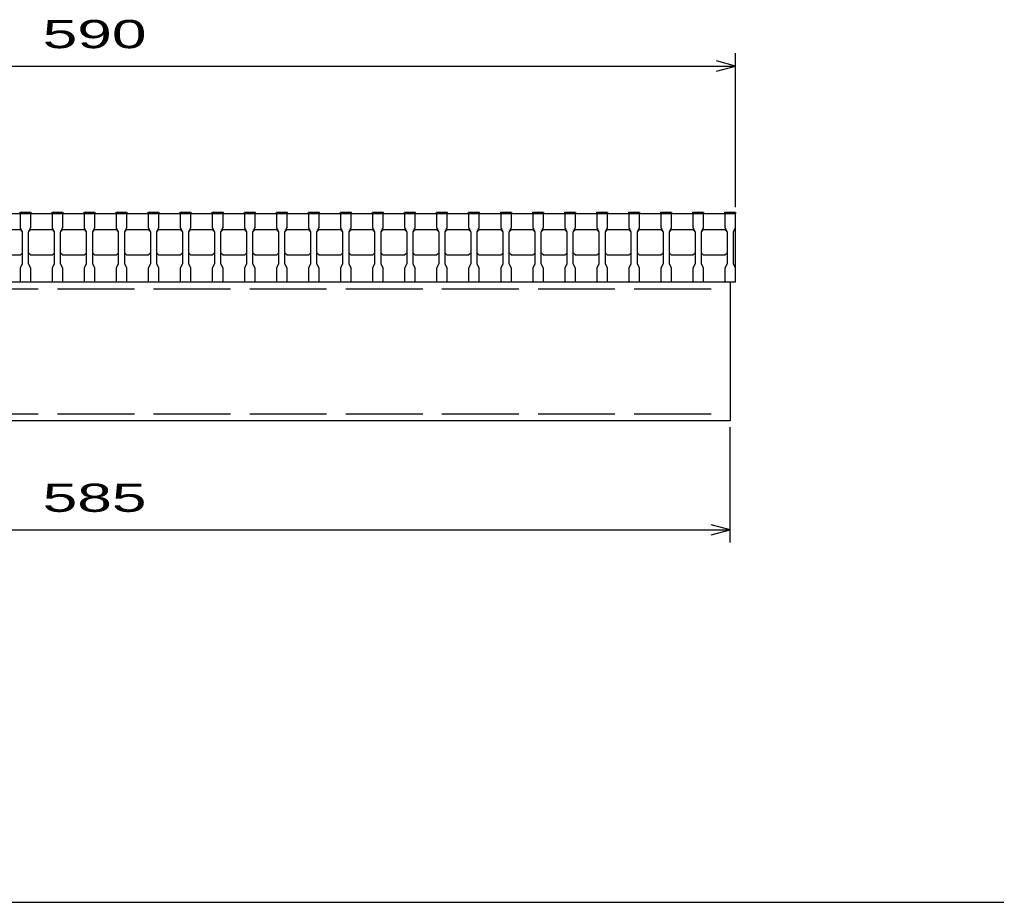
# Model space of a CAD drawing. Units: millimetres, scale not verified. Extents: x -1092 to 1039, y -770 to 632.
# Drawn here: x -593.2 to -135.9, y -687.9 to -274.7 of the extents above; entities that cross this region are included whole.
import ezdxf
from ezdxf.enums import TextEntityAlignment as Align

# ---------------------------------------------------------------- set-up
doc = ezdxf.new("R2010")
doc.units = ezdxf.units.MM
doc.header["$LTSCALE"] = 6
doc.linetypes.add('DASHED', pattern=[7.5, 6, -1.5])
for name, color, linetype, lineweight in [('0_2', 150, 'Continuous', 25), ('16', 3, 'Continuous', 25), ('22', 4, 'Continuous', 25)]:
    doc.layers.add(name, color=color, linetype=linetype, lineweight=lineweight)
doc.styles.add('ベクトル', font='')
doc.styles.get('ベクトル').set_extended_font_data('ベクトル')

msp = doc.modelspace()

# ---------------------------------------------------------------- linework, layer by layer
at = {"layer": '0_2'}
msp.add_line((1038.6, -687.9), (-1037.4, -687.9), dxfattribs=at)
at = {"layer": '16'}
for p, q in [((-848, -365.5), (-258, -365.5)), ((-593, -365.5), (-593, -364.8)), ((-593, -364.8), (-588, -364.8)), ((-593, -365.5), (-593, -372)), ((-588, -365.5), (-593, -365.5)), ((-588, -364.8), (-588, -365.5)), ((-588, -372), (-588, -365.5)), ((-578, -365.5), (-578, -364.8)), ((-578, -364.8), (-573, -364.8)), ((-578, -365.5), (-578, -372)), ((-573, -365.5), (-578, -365.5)), ((-573, -364.8), (-573, -365.5)), ((-573, -372), (-573, -365.5)), ((-563, -365.5), (-563, -364.8)), ((-563, -364.8), (-558, -364.8)), ((-563, -365.5), (-563, -372)), ((-558, -365.5), (-563, -365.5)), ((-558, -364.8), (-558, -365.5)), ((-558, -372), (-558, -365.5)), ((-548, -365.5), (-548, -364.8)), ((-548, -364.8), (-543, -364.8)), ((-548, -365.5), (-548, -372)), ((-543, -365.5), (-548, -365.5)), ((-543, -364.8), (-543, -365.5)), ((-543, -372), (-543, -365.5)), ((-533, -365.5), (-533, -364.8)), ((-533, -364.8), (-528, -364.8)), ((-533, -365.5), (-533, -372)), ((-528, -365.5), (-533, -365.5)), ((-528, -364.8), (-528, -365.5)), ((-528, -372), (-528, -365.5)), ((-518, -365.5), (-518, -364.8)), ((-518, -364.8), (-513, -364.8)), ((-518, -365.5), (-518, -372)), ((-513, -365.5), (-518, -365.5)), ((-513, -364.8), (-513, -365.5)), ((-513, -372), (-513, -365.5)), ((-503, -365.5), (-503, -364.8)), ((-503, -364.8), (-498, -364.8)), ((-503, -365.5), (-503, -372)), ((-498, -365.5), (-503, -365.5)), ((-498, -364.8), (-498, -365.5)), ((-498, -372), (-498, -365.5)), ((-488, -365.5), (-488, -364.8)), ((-488, -364.8), (-483, -364.8)), ((-488, -365.5), (-488, -372)), ((-483, -365.5), (-488, -365.5)), ((-483, -364.8), (-483, -365.5)), ((-483, -372), (-483, -365.5)), ((-473, -365.5), (-473, -364.8)), ((-473, -364.8), (-468, -364.8)), ((-473, -365.5), (-473, -372)), ((-468, -365.5), (-473, -365.5)), ((-468, -364.8), (-468, -365.5)), ((-468, -372), (-468, -365.5)), ((-458, -365.5), (-458, -364.8)), ((-458, -364.8), (-453, -364.8)), ((-458, -365.5), (-458, -372)), ((-453, -365.5), (-458, -365.5)), ((-453, -364.8), (-453, -365.5)), ((-453, -372), (-453, -365.5)), ((-443, -365.5), (-443, -364.8)), ((-443, -364.8), (-438, -364.8)), ((-443, -365.5), (-443, -372)), ((-438, -365.5), (-443, -365.5)), ((-438, -364.8), (-438, -365.5)), ((-438, -372), (-438, -365.5)), ((-428, -365.5), (-428, -364.8)), ((-428, -364.8), (-423, -364.8)), ((-428, -365.5), (-428, -372)), ((-423, -365.5), (-428, -365.5)), ((-423, -364.8), (-423, -365.5)), ((-423, -372), (-423, -365.5)), ((-413, -365.5), (-413, -364.8)), ((-413, -364.8), (-408, -364.8)), ((-413, -365.5), (-413, -372)), ((-408, -365.5), (-413, -365.5)), ((-408, -364.8), (-408, -365.5)), ((-408, -372), (-408, -365.5)), ((-398, -365.5), (-398, -364.8)), ((-398, -364.8), (-393, -364.8)), ((-398, -365.5), (-398, -372)), ((-393, -365.5), (-398, -365.5)), ((-393, -364.8), (-393, -365.5)), ((-393, -372), (-393, -365.5)), ((-383, -365.5), (-383, -364.8)), ((-383, -364.8), (-378, -364.8)), ((-383, -365.5), (-383, -372)), ((-378, -365.5), (-383, -365.5)), ((-378, -364.8), (-378, -365.5)), ((-378, -372), (-378, -365.5)), ((-368, -365.5), (-368, -364.8)), ((-368, -364.8), (-363, -364.8)), ((-368, -365.5), (-368, -372)), ((-363, -365.5), (-368, -365.5)), ((-363, -364.8), (-363, -365.5)), ((-363, -372), (-363, -365.5)), ((-353, -365.5), (-353, -364.8)), ((-353, -364.8), (-348, -364.8)), ((-353, -365.5), (-353, -372)), ((-348, -365.5), (-353, -365.5)), ((-348, -364.8), (-348, -365.5)), ((-348, -372), (-348, -365.5)), ((-338, -365.5), (-338, -364.8)), ((-338, -364.8), (-333, -364.8)), ((-338, -365.5), (-338, -372)), ((-333, -365.5), (-338, -365.5)), ((-333, -364.8), (-333, -365.5)), ((-333, -372), (-333, -365.5)), ((-323, -365.5), (-323, -364.8)), ((-323, -364.8), (-318, -364.8)), ((-323, -365.5), (-323, -372)), ((-318, -365.5), (-323, -365.5)), ((-318, -364.8), (-318, -365.5)), ((-318, -372), (-318, -365.5)), ((-308, -365.5), (-308, -364.8)), ((-308, -364.8), (-303, -364.8)), ((-308, -365.5), (-308, -372)), ((-303, -365.5), (-308, -365.5)), ((-303, -364.8), (-303, -365.5)), ((-303, -372), (-303, -365.5)), ((-293, -365.5), (-293, -364.8)), ((-293, -364.8), (-288, -364.8)), ((-293, -365.5), (-293, -372)), ((-288, -365.5), (-293, -365.5)), ((-288, -364.8), (-288, -365.5)), ((-288, -372), (-288, -365.5)), ((-278, -365.5), (-278, -364.8)), ((-278, -364.8), (-273, -364.8)), ((-278, -365.5), (-278, -372)), ((-273, -365.5), (-278, -365.5)), ((-273, -364.8), (-273, -365.5)), ((-273, -372), (-273, -365.5)), ((-263, -365.5), (-263, -364.8)), ((-263, -364.8), (-258, -364.8)), ((-263, -365.5), (-263, -372)), ((-258, -365.5), (-263, -365.5)), ((-258, -364.8), (-258, -365.5)), ((-258, -372), (-258, -365.5)), ((-258, -397.5), (-258, -365.5)), ((-603, -373), (-593, -373)), ((-593, -372), (-592, -374)), ((-593, -373), (-592, -374)), ((-592, -374), (-592, -389)), ((-589, -374), (-588, -372)), ((-589, -374), (-588, -373)), ((-589, -389), (-589, -374)), ((-588, -373), (-578, -373)), ((-578, -372), (-577, -374)), ((-578, -373), (-577, -374)), ((-577, -374), (-577, -389)), ((-574, -374), (-573, -372)), ((-574, -374), (-573, -373)), ((-574, -389), (-574, -374)), ((-573, -373), (-563, -373)), ((-563, -372), (-562, -374)), ((-563, -373), (-562, -374)), ((-562, -374), (-562, -389)), ((-559, -374), (-558, -372)), ((-559, -374), (-558, -373)), ((-559, -389), (-559, -374)), ((-558, -373), (-548, -373)), ((-548, -372), (-547, -374)), ((-548, -373), (-547, -374)), ((-547, -374), (-547, -389)), ((-544, -374), (-543, -372)), ((-544, -374), (-543, -373)), ((-544, -389), (-544, -374)), ((-543, -373), (-533, -373)), ((-533, -372), (-532, -374)), ((-533, -373), (-532, -374)), ((-532, -374), (-532, -389)), ((-529, -374), (-528, -372)), ((-529, -374), (-528, -373)), ((-529, -389), (-529, -374)), ((-528, -373), (-518, -373)), ((-518, -372), (-517, -374)), ((-518, -373), (-517, -374)), ((-517, -374), (-517, -389)), ((-514, -374), (-513, -372)), ((-514, -374), (-513, -373)), ((-514, -389), (-514, -374)), ((-513, -373), (-503, -373)), ((-503, -372), (-502, -374)), ((-503, -373), (-502, -374)), ((-502, -374), (-502, -389)), ((-499, -374), (-498, -372)), ((-499, -374), (-498, -373)), ((-499, -389), (-499, -374)), ((-498, -373), (-488, -373)), ((-488, -372), (-487, -374)), ((-488, -373), (-487, -374)), ((-487, -374), (-487, -389)), ((-484, -374), (-483, -372)), ((-484, -374), (-483, -373)), ((-484, -389), (-484, -374)), ((-483, -373), (-473, -373)), ((-473, -372), (-472, -374)), ((-473, -373), (-472, -374)), ((-472, -374), (-472, -389)), ((-469, -374), (-468, -372)), ((-469, -374), (-468, -373)), ((-469, -389), (-469, -374)), ((-468, -373), (-458, -373)), ((-458, -372), (-457, -374)), ((-458, -373), (-457, -374)), ((-457, -374), (-457, -389)), ((-454, -374), (-453, -372)), ((-454, -374), (-453, -373)), ((-454, -389), (-454, -374)), ((-453, -373), (-443, -373)), ((-443, -372), (-442, -374)), ((-443, -373), (-442, -374)), ((-442, -374), (-442, -389)), ((-439, -374), (-438, -372)), ((-439, -374), (-438, -373)), ((-439, -389), (-439, -374)), ((-438, -373), (-428, -373)), ((-428, -372), (-427, -374)), ((-428, -373), (-427, -374)), ((-427, -374), (-427, -389)), ((-424, -374), (-423, -372)), ((-424, -374), (-423, -373)), ((-424, -389), (-424, -374)), ((-423, -373), (-413, -373)), ((-413, -372), (-412, -374)), ((-413, -373), (-412, -374)), ((-412, -374), (-412, -389)), ((-409, -374), (-408, -372)), ((-409, -374), (-408, -373)), ((-409, -389), (-409, -374)), ((-408, -373), (-398, -373)), ((-398, -372), (-397, -374)), ((-398, -373), (-397, -374)), ((-397, -374), (-397, -389)), ((-394, -374), (-393, -372)), ((-394, -374), (-393, -373)), ((-394, -389), (-394, -374)), ((-393, -373), (-383, -373)), ((-383, -372), (-382, -374)), ((-383, -373), (-382, -374)), ((-382, -374), (-382, -389)), ((-379, -374), (-378, -372)), ((-379, -374), (-378, -373)), ((-379, -389), (-379, -374)), ((-378, -373), (-368, -373)), ((-368, -372), (-367, -374)), ((-368, -373), (-367, -374)), ((-367, -374), (-367, -389)), ((-364, -374), (-363, -372)), ((-364, -374), (-363, -373)), ((-364, -389), (-364, -374)), ((-363, -373), (-353, -373)), ((-353, -372), (-352, -374)), ((-353, -373), (-352, -374)), ((-352, -374), (-352, -389)), ((-349, -374), (-348, -372)), ((-349, -374), (-348, -373)), ((-349, -389), (-349, -374)), ((-348, -373), (-338, -373)), ((-338, -372), (-337, -374)), ((-338, -373), (-337, -374)), ((-337, -374), (-337, -389)), ((-334, -374), (-333, -372)), ((-334, -374), (-333, -373)), ((-334, -389), (-334, -374)), ((-333, -373), (-323, -373)), ((-323, -372), (-322, -374)), ((-323, -373), (-322, -374)), ((-322, -374), (-322, -389)), ((-319, -374), (-318, -372)), ((-319, -374), (-318, -373)), ((-319, -389), (-319, -374)), ((-318, -373), (-308, -373)), ((-308, -372), (-307, -374)), ((-308, -373), (-307, -374)), ((-307, -374), (-307, -389)), ((-304, -374), (-303, -372)), ((-304, -374), (-303, -373)), ((-304, -389), (-304, -374)), ((-303, -373), (-293, -373)), ((-293, -372), (-292, -374)), ((-293, -373), (-292, -374)), ((-292, -374), (-292, -389)), ((-289, -374), (-288, -372)), ((-289, -374), (-288, -373)), ((-289, -389), (-289, -374)), ((-288, -373), (-278, -373)), ((-278, -372), (-277, -374)), ((-278, -373), (-277, -374)), ((-277, -374), (-277, -389)), ((-274, -374), (-273, -372)), ((-274, -374), (-273, -373)), ((-274, -389), (-274, -374)), ((-273, -373), (-263, -373)), ((-263, -372), (-262, -374)), ((-263, -373), (-262, -374)), ((-262, -374), (-262, -389)), ((-259, -374), (-258, -372)), ((-259, -389), (-259, -374)), ((-592, -384), (-593, -385)), ((-588, -385), (-589, -384)), ((-577, -384), (-578, -385)), ((-573, -385), (-574, -384)), ((-562, -384), (-563, -385)), ((-558, -385), (-559, -384)), ((-547, -384), (-548, -385)), ((-543, -385), (-544, -384)), ((-532, -384), (-533, -385)), ((-528, -385), (-529, -384)), ((-517, -384), (-518, -385)), ((-513, -385), (-514, -384)), ((-502, -384), (-503, -385)), ((-498, -385), (-499, -384)), ((-487, -384), (-488, -385)), ((-483, -385), (-484, -384)), ((-472, -384), (-473, -385)), ((-468, -385), (-469, -384)), ((-457, -384), (-458, -385)), ((-453, -385), (-454, -384)), ((-442, -384), (-443, -385)), ((-438, -385), (-439, -384)), ((-427, -384), (-428, -385)), ((-423, -385), (-424, -384)), ((-412, -384), (-413, -385)), ((-408, -385), (-409, -384)), ((-397, -384), (-398, -385)), ((-393, -385), (-394, -384)), ((-382, -384), (-383, -385)), ((-378, -385), (-379, -384)), ((-367, -384), (-368, -385)), ((-363, -385), (-364, -384)), ((-352, -384), (-353, -385)), ((-348, -385), (-349, -384)), ((-337, -384), (-338, -385)), ((-333, -385), (-334, -384)), ((-322, -384), (-323, -385)), ((-318, -385), (-319, -384)), ((-307, -384), (-308, -385)), ((-303, -385), (-304, -384)), ((-292, -384), (-293, -385)), ((-288, -385), (-289, -384)), ((-277, -384), (-278, -385)), ((-273, -385), (-274, -384)), ((-262, -384), (-263, -385)), ((-593, -385), (-603, -385)), ((-578, -385), (-588, -385)), ((-563, -385), (-573, -385)), ((-548, -385), (-558, -385)), ((-533, -385), (-543, -385)), ((-518, -385), (-528, -385)), ((-503, -385), (-513, -385)), ((-488, -385), (-498, -385)), ((-473, -385), (-483, -385)), ((-458, -385), (-468, -385)), ((-443, -385), (-453, -385)), ((-428, -385), (-438, -385)), ((-413, -385), (-423, -385)), ((-398, -385), (-408, -385)), ((-383, -385), (-393, -385)), ((-368, -385), (-378, -385)), ((-353, -385), (-363, -385)), ((-338, -385), (-348, -385)), ((-323, -385), (-333, -385)), ((-308, -385), (-318, -385)), ((-293, -385), (-303, -385)), ((-278, -385), (-288, -385)), ((-263, -385), (-273, -385)), ((-592, -389), (-593, -391)), ((-593, -391), (-593, -397.5)), ((-588, -391), (-589, -389)), ((-588, -397.5), (-588, -391)), ((-577, -389), (-578, -391)), ((-578, -391), (-578, -397.5)), ((-573, -391), (-574, -389)), ((-573, -397.5), (-573, -391)), ((-562, -389), (-563, -391)), ((-563, -391), (-563, -397.5)), ((-558, -391), (-559, -389)), ((-558, -397.5), (-558, -391)), ((-547, -389), (-548, -391)), ((-548, -391), (-548, -397.5)), ((-543, -391), (-544, -389)), ((-543, -397.5), (-543, -391)), ((-532, -389), (-533, -391)), ((-533, -391), (-533, -397.5)), ((-528, -391), (-529, -389)), ((-528, -397.5), (-528, -391)), ((-517, -389), (-518, -391)), ((-518, -391), (-518, -397.5)), ((-513, -391), (-514, -389)), ((-513, -397.5), (-513, -391)), ((-502, -389), (-503, -391)), ((-503, -391), (-503, -397.5)), ((-498, -391), (-499, -389)), ((-498, -397.5), (-498, -391)), ((-487, -389), (-488, -391)), ((-488, -391), (-488, -397.5)), ((-483, -391), (-484, -389)), ((-483, -397.5), (-483, -391)), ((-472, -389), (-473, -391)), ((-473, -391), (-473, -397.5)), ((-468, -391), (-469, -389)), ((-468, -397.5), (-468, -391)), ((-457, -389), (-458, -391)), ((-458, -391), (-458, -397.5)), ((-453, -391), (-454, -389)), ((-453, -397.5), (-453, -391)), ((-442, -389), (-443, -391)), ((-443, -391), (-443, -397.5)), ((-438, -391), (-439, -389)), ((-438, -397.5), (-438, -391)), ((-427, -389), (-428, -391)), ((-428, -391), (-428, -397.5)), ((-423, -391), (-424, -389)), ((-423, -397.5), (-423, -391)), ((-412, -389), (-413, -391)), ((-413, -391), (-413, -397.5)), ((-408, -391), (-409, -389)), ((-408, -397.5), (-408, -391)), ((-397, -389), (-398, -391)), ((-398, -391), (-398, -397.5)), ((-393, -391), (-394, -389)), ((-393, -397.5), (-393, -391)), ((-382, -389), (-383, -391)), ((-383, -391), (-383, -397.5)), ((-378, -391), (-379, -389)), ((-378, -397.5), (-378, -391)), ((-367, -389), (-368, -391)), ((-368, -391), (-368, -397.5)), ((-363, -391), (-364, -389)), ((-363, -397.5), (-363, -391)), ((-352, -389), (-353, -391)), ((-353, -391), (-353, -397.5)), ((-348, -391), (-349, -389)), ((-348, -397.5), (-348, -391)), ((-337, -389), (-338, -391)), ((-338, -391), (-338, -397.5)), ((-333, -391), (-334, -389)), ((-333, -397.5), (-333, -391)), ((-322, -389), (-323, -391)), ((-323, -391), (-323, -397.5)), ((-318, -391), (-319, -389)), ((-318, -397.5), (-318, -391)), ((-307, -389), (-308, -391)), ((-308, -391), (-308, -397.5)), ((-303, -391), (-304, -389)), ((-303, -397.5), (-303, -391)), ((-292, -389), (-293, -391)), ((-293, -391), (-293, -397.5)), ((-288, -391), (-289, -389)), ((-288, -397.5), (-288, -391)), ((-277, -389), (-278, -391)), ((-278, -391), (-278, -397.5)), ((-273, -391), (-274, -389)), ((-273, -397.5), (-273, -391)), ((-262, -389), (-263, -391)), ((-263, -391), (-263, -397.5)), ((-258, -391), (-259, -389)), ((-258, -397.5), (-258, -391)), ((-848, -397.5), (-258, -397.5)), ((-845.5, -397.5), (-260.5, -397.5)), ((-593, -397.5), (-588, -397.5)), ((-578, -397.5), (-573, -397.5)), ((-563, -397.5), (-558, -397.5)), ((-548, -397.5), (-543, -397.5)), ((-533, -397.5), (-528, -397.5)), ((-518, -397.5), (-513, -397.5)), ((-503, -397.5), (-498, -397.5)), ((-488, -397.5), (-483, -397.5)), ((-473, -397.5), (-468, -397.5)), ((-458, -397.5), (-453, -397.5)), ((-443, -397.5), (-438, -397.5)), ((-428, -397.5), (-423, -397.5)), ((-413, -397.5), (-408, -397.5)), ((-398, -397.5), (-393, -397.5)), ((-383, -397.5), (-378, -397.5)), ((-368, -397.5), (-363, -397.5)), ((-353, -397.5), (-348, -397.5)), ((-338, -397.5), (-333, -397.5)), ((-323, -397.5), (-318, -397.5)), ((-308, -397.5), (-303, -397.5)), ((-293, -397.5), (-288, -397.5)), ((-278, -397.5), (-273, -397.5)), ((-263, -397.5), (-258, -397.5)), ((-260.5, -397.5), (-260.5, -462.5)), ((-260.5, -462.5), (-845.5, -462.5))]:
    msp.add_line(p, q, dxfattribs=at)
at = {"layer": '16', "linetype": 'DASHED'}
for p, q in [((-845.5, -400.7), (-260.5, -400.7)), ((-845.5, -459.3), (-260.5, -459.3))]:
    msp.add_line(p, q, dxfattribs=at)
at = {"layer": '22'}
for p, q in [((-258, -362.5), (-258, -290.5)), ((-848, -296.5), (-258, -296.5)), ((-258, -296.5), (-267, -294.1)), ((-267, -298.9), (-258, -296.5)), ((-260.5, -519.5), (-260.5, -465.5)), ((-260.5, -513.5), (-269.5, -511.1)), ((-845.5, -513.5), (-260.5, -513.5)), ((-269.5, -515.9), (-260.5, -513.5))]:
    msp.add_line(p, q, dxfattribs=at)

# ---------------------------------------------------------------- texts
at = {"layer": '22', "color": 2, "style": 'ベクトル', "width": 1.65}
for s, p in [(' 590 ', (-590.5, -281.5)), (' 585 ', (-590.5, -498.5))]:
    msp.add_text(s, height=13.2, dxfattribs=at).set_placement(p, align=Align.MIDDLE_LEFT)

doc.saveas('drawing.dxf')
